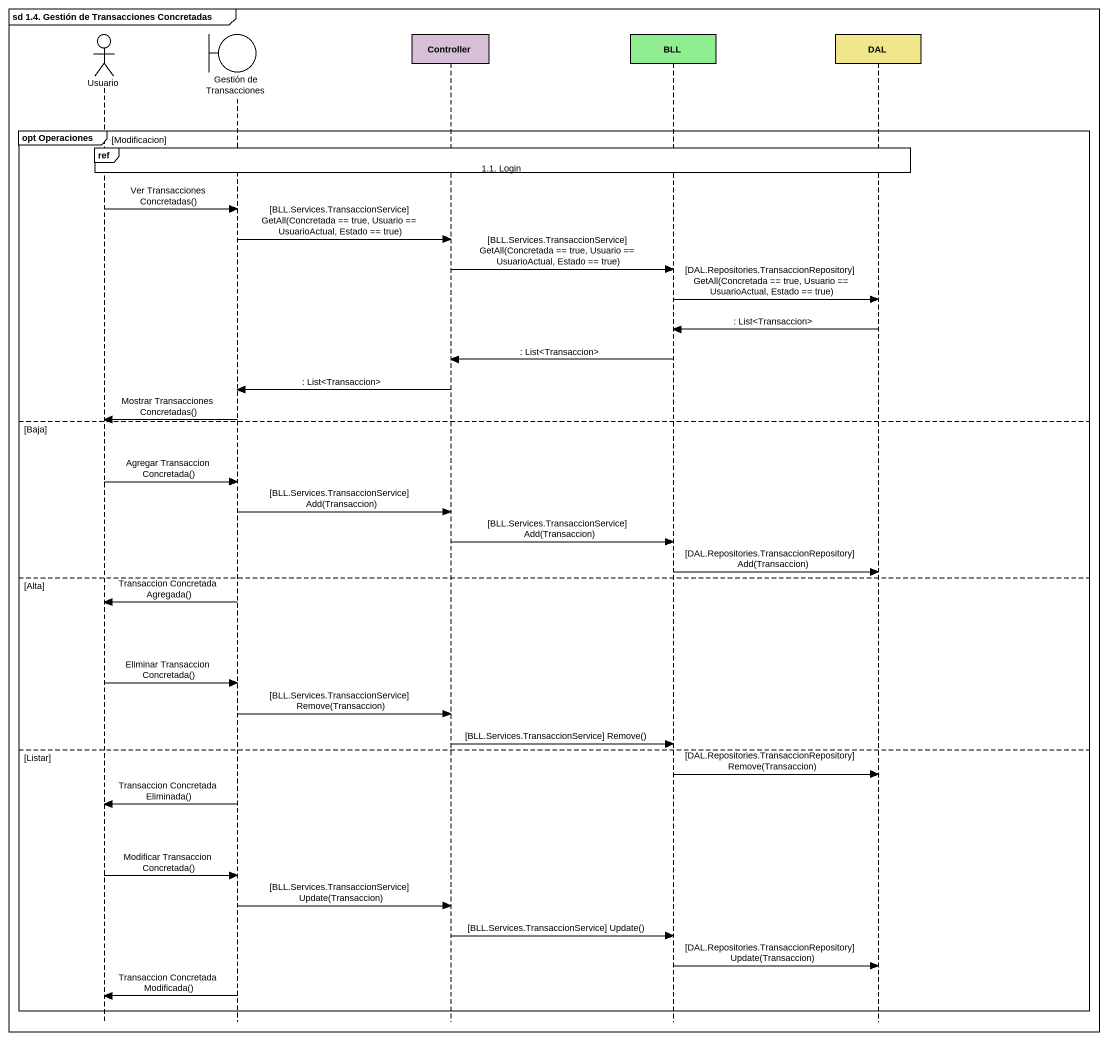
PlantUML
@startuml
mainframe sd 1.4. Gestión de Transacciones Concretadas
hide footbox
actor Usuario
boundary "Gestión de Transacciones" as Gestión_de_Transacciones
participant Controller #D8BFD8
participant BLL #90EE90
participant DAL #F0E68C

group opt Operaciones [Modificacion]
  ref over Usuario, Gestión_de_Transacciones, Controller, BLL, DAL : 1.1. Login
  Usuario -> Gestión_de_Transacciones : Ver Transacciones Concretadas()
  Gestión_de_Transacciones -> Controller : [BLL.Services.TransaccionService] GetAll(Concretada == true, Usuario == UsuarioActual, Estado == true)
  Controller -> BLL : [BLL.Services.TransaccionService] GetAll(Concretada == true, Usuario == UsuarioActual, Estado == true)
  BLL -> DAL : [DAL.Repositories.TransaccionRepository] GetAll(Concretada == true, Usuario == UsuarioActual, Estado == true)
  DAL -> BLL : : List<Transaccion>
  BLL -> Controller : : List<Transaccion>
  Controller -> Gestión_de_Transacciones : : List<Transaccion>
  Gestión_de_Transacciones -> Usuario : Mostrar Transacciones Concretadas()
else Baja
  Usuario -> Gestión_de_Transacciones : Agregar Transaccion Concretada()
  Gestión_de_Transacciones -> Controller : [BLL.Services.TransaccionService] Add(Transaccion)
  Controller -> BLL : [BLL.Services.TransaccionService] Add(Transaccion)
  BLL -> DAL : [DAL.Repositories.TransaccionRepository] Add(Transaccion)
else Alta
  Gestión_de_Transacciones -> Usuario : Transaccion Concretada Agregada()
  Usuario -> Gestión_de_Transacciones : Eliminar Transaccion Concretada()
  Gestión_de_Transacciones -> Controller : [BLL.Services.TransaccionService] Remove(Transaccion)
  Controller -> BLL : [BLL.Services.TransaccionService] Remove()
else Listar
  BLL -> DAL : [DAL.Repositories.TransaccionRepository] Remove(Transaccion)
  Gestión_de_Transacciones -> Usuario : Transaccion Concretada Eliminada()
  Usuario -> Gestión_de_Transacciones : Modificar Transaccion Concretada()
  Gestión_de_Transacciones -> Controller : [BLL.Services.TransaccionService] Update(Transaccion)
  Controller -> BLL : [BLL.Services.TransaccionService] Update()
  BLL -> DAL : [DAL.Repositories.TransaccionRepository] Update(Transaccion)
  Gestión_de_Transacciones -> Usuario : Transaccion Concretada Modificada()
end
@enduml
